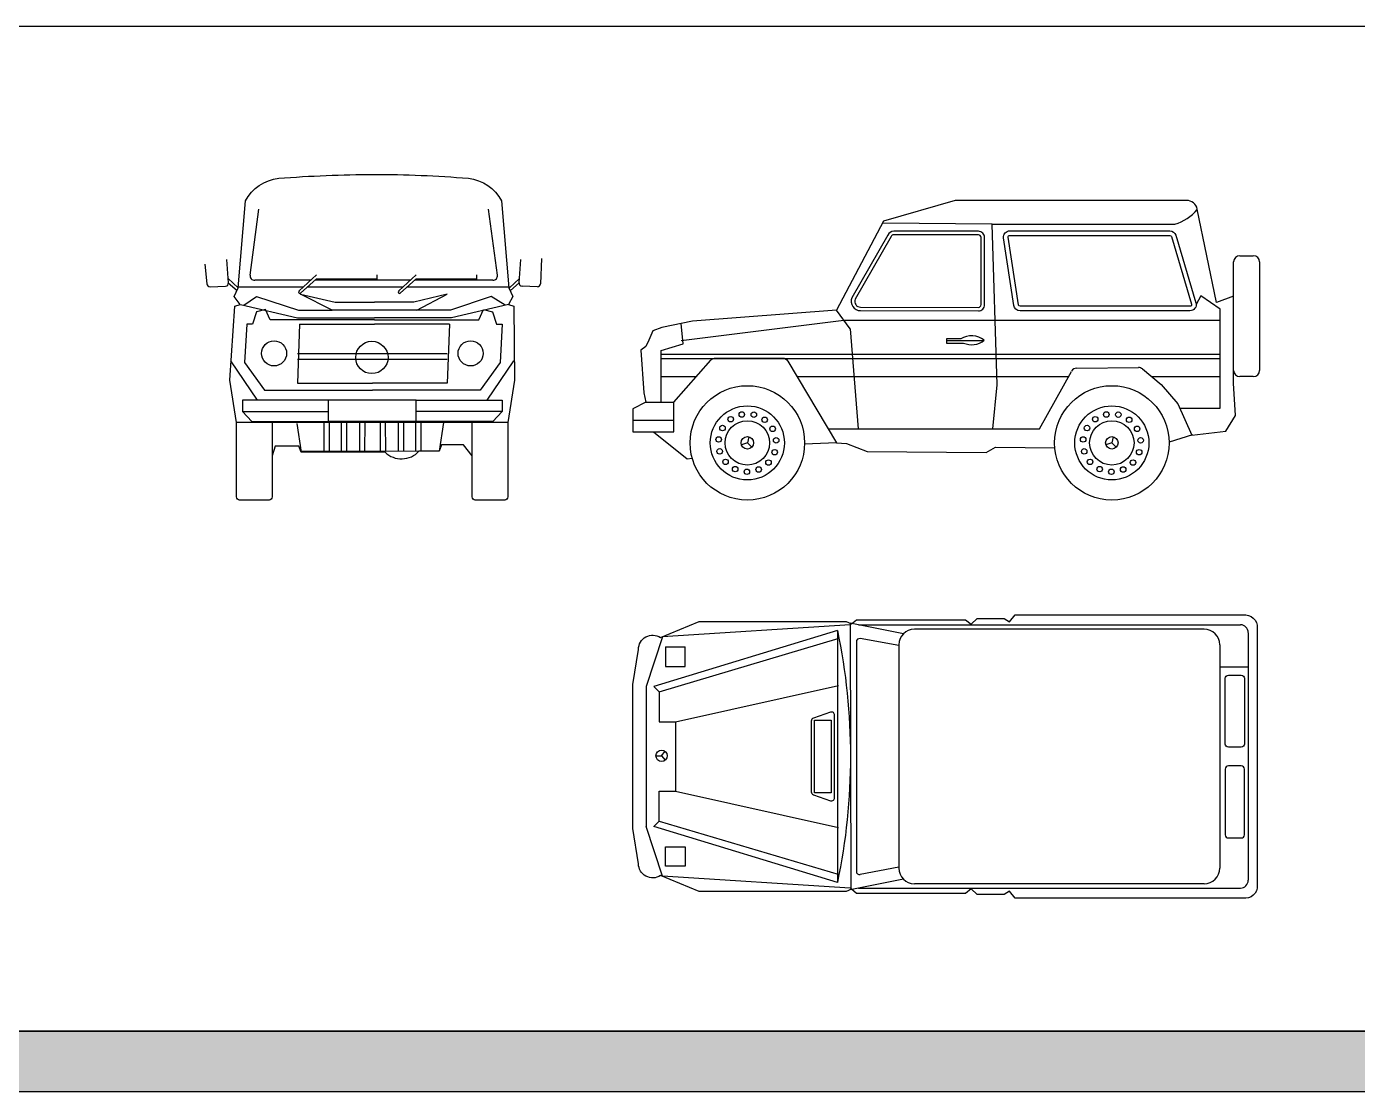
# Model space of a CAD drawing. Header units: millimetres. Extents: x 1343 to 64046, y 44602 to 77982.
# Drawn here: x 39113 to 47656, y 44602 to 51441 of the extents above; entities that cross this region are included whole.
import ezdxf

# ---------------------------------------------------------------- set-up
doc = ezdxf.new("R2010")
doc.units = ezdxf.units.MM
doc.set_wipeout_variables(frame=1)
doc.layers.add('www.cad-blocks.net', color=7, linetype='Continuous')

# ---------------------------------------------------------------- blocks, each defined once
blk = doc.blocks.new('A$C1DC0733E')
blk.add_wipeout([(1102.2, 359), (1098.6, 315.4), (1091.1, 277.4), (1076.4, 231.9), (1056, 188.9), (1007.8, 121.5), (933.8, 58.5), (854.5, 20), (734.8, 0), (634, 14.1), (535.8, 58.5), (466.1, 116.9), (426.2, 168), (401.8, 212.1), (380.7, 269.6), (349.5, 265.2), (132.8, 438.6), (0, 438.6), (0, 586.1), (83.5, 628), (70.9, 688), (61.2, 825.2), (51.4, 962.5), (83.2, 986.1), (127.7, 1087.5), (185.1, 1109.1), (310, 1134.6), (383.3, 1149.6), (1307.2, 1220.4), (1602.2, 1777.8), (1609.5, 1791.6), (2069.5, 1924.4), (3554.4, 1924.4), (3598.5, 1908.7), (3622.9, 1868.6), (3747.4, 1269.8), (3856.8, 1309.6), (3856.8, 1529.4), (3868.5, 1557.7), (3896.8, 1569.4), (3982.9, 1569.4), (4011.2, 1557.7), (4022.9, 1529.4), (4022.9, 832.8), (4011.2, 804.6), (3982.9, 792.8), (3896.8, 792.8), (3868.5, 804.6), (3856.8, 832.8), (3856.8, 751.7), (3869.3, 544), (3807.5, 442.3), (3591.5, 418.3), (3442.2, 371.2), (3437.7, 309.9), (3428.1, 266.7), (3415.3, 229.4), (3392.4, 182.6), (3362, 138.3), (3337.1, 110.2), (3297.7, 75.3), (3253.2, 46.3), (3206.6, 24.5), (3170.6, 12.7), (3119.7, 2.8), (3074.8, 0), (3021.2, 3.9), (2985.8, 10.9), (2922.9, 32.8), (2886.2, 52.1), (2860.4, 69), (2830.7, 92.8), (2799.6, 124), (2769.7, 162.6), (2746.7, 201.9), (2726.5, 250.3), (2714.5, 295.1), (2708.8, 335.1), (2327.2, 339), (2267.5, 306.6), (1885.8, 308.8), (1504.1, 311.1), (1370.3, 363.3), (1306.7, 368)])
for p, q in [((3896.8, 1569.4), (3982.9, 1569.4)), ((3856.8, 832.8), (3856.8, 1529.4)), ((4022.9, 1529.4), (4022.9, 832.8)), ((3645.2, 1311.8), (3616.3, 1255.7)), ((1395.9, 1100.6), (1307.2, 1220.4)), ((322.2, 1004.2), (310, 1134.6)), ((2013.7, 1035.4), (2013.7, 1008.8)), ((2105, 1035.4), (2013.7, 1035.4)), ((181.7, 961.7), (322.2, 1004.2)), ((181.7, 628), (181.7, 961.7)), ((2252.1, 1023.6), (2013.7, 1023.6)), ((2013.7, 1008.8), (2122.2, 1008.8)), ((181.7, 938.2), (3769.5, 938.2)), ((181.7, 909.3), (3769.5, 909.3)), ((2610.7, 457.1), (2815.6, 827)), ((2850.2, 847.7), (3245.4, 851.3)), ((3271.4, 842.1), (3392.3, 741.4)), ((3982.9, 792.8), (3896.8, 792.8)), ((3392.3, 741.4), (3498.4, 618.6)), ((3869.3, 544), (3856.8, 751.7)), ((83.5, 628), (0, 586.1)), ((263.3, 438.6), (263.7, 628)), ((3498.4, 618.6), (3588.4, 418)), ((0, 586.1), (0, 438.6)), ((0, 513.1), (263.4, 512.6)), ((3807.5, 442.3), (3869.3, 544)), ((0, 438.6), (132.8, 438.6)), ((132.8, 438.6), (263.3, 438.6)), ((132.8, 438.6), (349.5, 265.2)), ((1253.8, 457.1), (2610.7, 457.1)), ((3588.4, 418), (3807.5, 442.3)), ((734.8, 367.4), (696.8, 354.8)), ((743.9, 406.5), (734.8, 367.4)), ((734.8, 367.4), (763.6, 339.4)), ((1306.7, 368), (1102.2, 359)), ((3074.8, 367.4), (3036.7, 354.8)), ((3083.8, 406.5), (3074.8, 367.4)), ((3074.8, 367.4), (3103.5, 339.4)), ((3591.5, 418.3), (3442.2, 371.2)), ((349.5, 265.2), (380.7, 269.6))]:
    blk.add_line(p, q)
for points in [[(3856.8, 1309.6), (3747.4, 1269.8), (3622.9, 1868.6, 0.355392), (3554.4, 1924.4), (2069.5, 1924.4), (1609.5, 1791.6), (1307.2, 1220.4), (383.3, 1149.6), (185.1, 1109.1), (127.7, 1087.5), (102.3, 1026.9), (83.2, 986.1), (51.4, 962.5), (70.9, 688), (83.5, 628), (263.7, 628), (500, 898.8, -0.216618), (530.1, 912.5), (960.6, 912.5, -0.26465), (995, 892.9), (1306.7, 368), (1370.3, 363.3), (1504.1, 311.1), (2267.5, 306.6), (2327.2, 339), (2708.8, 335.1)], [(2306.3, 1772), (3478.8, 1772, 0.157128), (3623.2, 1867.3, -2.847063)]]:
    blk.add_lwpolyline(points, format="xyb")
for points in [[(2217.9, 1215.4, 0.414214), (2257.9, 1255.4), (2257.9, 1686.3, 0.414214), (2217.9, 1726.3), (1674.4, 1726.3, 0.302811), (1637.5, 1701.6), (1406, 1299.9, 0.535142), (1461.4, 1216.8)], [(2485.4, 1215.7, -0.371746), (2445.8, 1249.8), (2379.9, 1683.5, -0.457995), (2419.4, 1729.4), (3446.7, 1729.4, -0.333443), (3485.1, 1700.6), (3614.7, 1266.9, -0.499877), (3576.3, 1215.7)], [(2217.9, 1237.9, 0.413936), (2235.4, 1255.4), (2235.4, 1686.3, 0.414214), (2217.9, 1703.8), (1674.4, 1703.8, 0.320806), (1657.8, 1691.9), (1426.3, 1290.1, 0.524431), (1461.4, 1239.3)], [(2485.4, 1244.7, -0.372733), (2474.5, 1254.1), (2408.5, 1687.8, -0.456948), (2419.4, 1700.4), (3446.7, 1700.4, -0.335224), (3457.3, 1692.4), (3586.9, 1258.7, -0.497876), (3576.3, 1244.7)]]:
    blk.add_lwpolyline(points, format="xyb", close=True)
for points in [[(2310.8, 457.1), (2337.7, 741), (2306.3, 1772), (1602.2, 1777.8)], [(3511.1, 590.2), (3769.5, 590.2), (3769.5, 1157.8), (3769.5, 1227.3), (3645.2, 1311.8)], [(310.3, 1024.6), (1354.8, 1156.1), (3769.5, 1156.1)], [(1395.9, 1100.6), (1447.2, 457.1)], [(181.7, 793.8), (408.4, 793.8)], [(1053.8, 793.8), (2797.2, 793.8)], [(3329.3, 793.8), (3769.5, 793.8)], [(3856.8, 751.7), (3856.8, 832.8)]]:
    blk.add_lwpolyline(points)
for centre, radius in [((734.8, 367.4), 367.4), ((3074.8, 367.4), 367.4), ((734.8, 367.4), 237.8), ((3074.8, 367.4), 237.8), ((628.1, 519.3), 17.7), ((699, 549.6), 17.7), ((776.2, 548.4), 17.7), ((846.2, 515.9), 17.7), ((2968, 519.3), 17.7), ((3039, 549.6), 17.7), ((3116.2, 548.4), 17.7), ((3186.2, 515.9), 17.7), ((575.5, 462.7), 17.7), ((734.8, 367.4), 142.5), ((897, 457.7), 17.7), ((2915.5, 462.7), 17.7), ((3074.8, 367.4), 142.5), ((3236.9, 457.7), 17.7), ((550.6, 389.7), 17.7), ((734.8, 367.4), 40.1), ((919.7, 384), 17.7), ((2890.5, 389.7), 17.7), ((3074.8, 367.4), 40.1), ((3259.6, 384), 17.7), ((557.4, 312.8), 17.7), ((595, 245.4), 17.7), ((870.8, 241.1), 17.7), ((910.4, 307.4), 17.7), ((2897.4, 312.8), 17.7), ((2934.9, 245.4), 17.7), ((3210.8, 241.1), 17.7), ((3250.4, 307.4), 17.7), ((656.7, 199.1), 17.7), ((732, 181.9), 17.7), ((807.7, 196.7), 17.7), ((2996.7, 199.1), 17.7), ((3071.9, 181.9), 17.7), ((3147.6, 196.7), 17.7)]:
    blk.add_circle(centre, radius)
for centre, radius, start, end in [((3896.8, 1529.4), 40, 90, 180), ((3982.9, 1529.4), 40, 0, 90), ((2174.3, 924.3), 131, 51.38587, 121.96859), ((2174.3, 1128.9), 131, 246.5378, 308.61413), ((2850.6, 807.7), 40, 90.52792, 151.01972), ((3245.8, 811.3), 40, 50.24392, 90.52792), ((3896.8, 832.8), 40, 180, 270), ((3982.9, 832.8), 40, 270, 0)]:
    blk.add_arc(centre, radius, start, end)
blk = doc.blocks.new('A$C17C223A2')
for p, q in [((1312.9, 1719.6), (134.2, 1360.2)), ((1736.4, 1698.7), (1394.8, 1766.5)), ((1394.8, 1764.9), (1398.6, 56.1)), ((1448.1, 1755.9), (3900.3, 1755.9)), ((3667.6, 1728), (1807.1, 1728)), ((168.3, 1326.3), (1323.2, 1669.2)), ((1434.7, 1647.4), (1434.7, 172)), ((1707.1, 1622.6), (1458.4, 1668.6)), ((1707.1, 1626.4), (1707.1, 193)), ((3767.6, 1626.4), (3767.6, 193)), ((3950.3, 1704.3), (3950.3, 115.1)), ((209, 1613.9), (209, 1489.1)), ((209, 1613.9), (335.9, 1613.9)), ((335.9, 1489.1), (335.9, 1613.9)), ((209, 1489.1), (335.9, 1489.1)), ((134.2, 1360.2), (168.3, 1326.3)), ((168.3, 1326.3), (168.3, 1133.8)), ((274, 1133.8), (1319.1, 1366.6)), ((168.3, 1133.8), (274, 1133.8)), ((274, 1133.8), (274, 687.2)), ((1166, 1143.9), (1273.8, 1143.9)), ((1166, 675.9), (1166, 1143.9)), ((1273.8, 1143.9), (1273.8, 675.9)), ((184.4, 914.9), (206.4, 944.4)), ((147.7, 914.9), (184.4, 914.9)), ((184.4, 914.9), (206.4, 885.5)), ((1273.8, 675.9), (1166, 675.9)), ((168.3, 494.7), (1323.2, 151.8)), ((209, 205.5), (209, 330.3)), ((209, 330.3), (335.9, 330.3)), ((335.9, 330.3), (335.9, 205.5)), ((335.9, 205.5), (209, 205.5)), ((1707.1, 198.4), (1458.4, 152.3)), ((1736.4, 122.3), (1394.8, 54.5)), ((3667.6, 93), (1807.1, 93)), ((1448.1, 65.1), (3900.3, 65.1))]:
    blk.add_line(p, q)
for points in [[(3918, 0), (2453.8, 0), (2417.1, 44.3), (2382.9, 22.9), (2210.6, 22.9), (2171.8, 59.8), (2134.8, 30.8), (1436.4, 30.8), (1402.4, 57.7), (1368.3, 43.3), (424.6, 43.3), (176.8, 144.9, -0.590762), (36, 221.1), (0, 447.8), (0, 1371.6), (36, 1598.2, -0.590762), (176.8, 1674.5), (424.6, 1776.1), (1368.3, 1776.1), (1402.4, 1761.6), (1436.4, 1788.6), (2134.8, 1788.6), (2171.8, 1759.6), (2210.6, 1796.5), (2382.9, 1796.5), (2417.1, 1775), (2453.8, 1819.4), (3918, 1819.4, -0.468554), (4008.7, 1737), (4008.7, 82.4, -0.468554)], [(3906, 1432.2, -0.414214), (3926, 1412.2), (3926, 989.8, -0.414214), (3906, 969.8), (3822.7, 969.8, -0.414214), (3802.7, 989.8), (3802.7, 1412.2, -0.414214), (3822.7, 1432.2)], [(1295.3, 645.2), (1295.3, 840.9), (1295.3, 980.1), (1295.3, 1175.8, 0.515671), (1268.8, 1194.7), (1158.9, 1156.6, 0.319548), (1145.4, 1137.7), (1145.4, 962.2), (1145.4, 858.8), (1145.4, 683.3, 0.319548), (1158.9, 664.4), (1268.8, 626.3, 0.515671)], [(3906, 387.1, 0.414214), (3926, 407.1), (3926, 829.6, 0.414214), (3906, 849.6), (3822.7, 849.6, 0.414214), (3802.7, 829.6), (3802.7, 407.1, 0.414214), (3822.7, 387.1)]]:
    blk.add_lwpolyline(points, format="xyb", close=True)
for points in [[(1394.8, 1756.7), (189.2, 1679.6), (85.5, 1360)], [(1312.9, 1719.6), (1312.9, 101.4)], [(3767.6, 1485.3), (3950.3, 1485.3)], [(85.5, 1360), (85.5, 460.9)], [(1312.9, 101.4), (134.2, 460.8), (168.3, 494.7), (168.3, 687.2), (274, 687.2), (1319.1, 454.4)], [(1394.8, 64.3), (189.2, 141.4), (85.5, 460.9)]]:
    blk.add_lwpolyline(points)
blk.add_lwpolyline([(1312.9, 1719.6, -0.103517), (1312.9, 101.4, 1.887166)], format="xyb")
blk.add_circle((184.4, 914.9), 36.7)
for centre, radius, start, end in [((1807.1, 1628), 100, 90, 180), ((3667.6, 1628), 100, 0, 90), ((3900.3, 1705.9), 50, 0, 90), ((1454.7, 1647.4), 20, 79.5085, 180), ((1454.7, 172), 20, 180, 280.4915), ((1807.1, 193), 100, 180, 270), ((3667.6, 193), 100, 270, 0), ((3900.3, 115.1), 50, 270, 0)]:
    blk.add_arc(centre, radius, start, end)
blk = doc.blocks.new('A$C316069D0')
blk.add_wipeout([(203.8, 497.8), (204.1, 16.7), (209.7, 5.9), (223.8, 0), (412.9, 0), (427, 5.9), (432.9, 20), (432.9, 284.5), (451.9, 346.6), (604.7, 346.6), (620, 307.1), (1158.3, 307.1), (1186.2, 286), (1195.9, 280.7), (1227.4, 269.2), (1256.1, 265), (1275.3, 265.3), (1307.2, 271.2), (1344, 287.8), (1375.4, 313.7), (1505, 313.9), (1521.1, 355.6), (1660.9, 355.6), (1716.6, 284.5), (1716.6, 20), (1717.5, 14), (1721.2, 7.2), (1722.5, 5.9), (1732.7, 0.4), (1736.6, 0), (1925.7, 0), (1936.5, 3.1), (1939.8, 5.9), (1945.7, 20), (1945.7, 497.8), (1989.3, 771.3), (1986.7, 1008.8), (1984, 1246.3), (1950.2, 1257.2), (1978, 1307.2), (1962.9, 1346.6), (2017.9, 1394.4), (2023, 1381.1), (2037.1, 1374.4), (2086.3, 1372.5), (2135.5, 1370.6), (2149.9, 1375.9), (2156.3, 1389.9), (2161.3, 1551.9), (2155.1, 1567.1), (2139.7, 1572.5), (2046.7, 1564.7), (2034.1, 1558.8), (2028.4, 1546.2), (2019.9, 1423.8), (1953.8, 1360.6), (1952.8, 1364.8), (1952.6, 1367.9), (1905.5, 1921.7), (1875.9, 1966.8), (1841.6, 2002.1), (1817.3, 2020.8), (1792, 2036.2), (1744.4, 2056.3), (1693, 2067.2), (1619.9, 2072.6), (1434.4, 2083.4), (1328.9, 2087.6), (1242.7, 2090), (1132.8, 2091.8), (997.8, 2091.1), (740.9, 2083.2), (603.7, 2076), (474.8, 2067.2), (427.9, 2057.6), (350.5, 2020.8), (315.3, 1992.3), (284.2, 1956.9), (262.2, 1921.7), (214.7, 1362.3), (150.6, 1423.8), (145.5, 1496.5), (142.1, 1546.2), (136.4, 1558.8), (123.8, 1564.7), (30.8, 1572.5), (9.5, 1547.4), (0, 1515.9), (6, 1462.4), (14.2, 1389.9), (20.5, 1375.9), (34.2, 1370.6), (133.4, 1374.4), (147.5, 1381.1), (152.6, 1394.4), (207.6, 1346.6), (189.8, 1307.2), (226.6, 1257.2), (192.8, 1246.3), (160.2, 771.3), (182, 634.5)])
for p, q in [((291.1, 1445.5), (348.1, 1869.4)), ((1879.3, 1445.5), (1822.4, 1869.4)), ((152.6, 1395.8), (142.1, 1546.2)), ((2017.9, 1395.8), (2028.4, 1546.2)), ((2161.3, 1551.9), (2156.3, 1389.9)), ((0, 1515.9), (14.2, 1389.9)), ((35, 1370.6), (133.4, 1374.4)), ((214.7, 1362.3), (150.6, 1423.8)), ((151.1, 1395.7), (207.6, 1346.6)), ((678.9, 1411.5), (320.9, 1411.5)), ((606.2, 1343.1), (716.6, 1446.9)), ((715.7, 1419.9), (615.4, 1328.6)), ((1319, 1411.5), (706.5, 1411.5)), ((1104.4, 1419.9), (715.7, 1419.9)), ((1104.4, 1446.9), (1104.4, 1419.9)), ((1246.3, 1343.1), (1356.7, 1446.9)), ((1355.8, 1419.9), (1255.4, 1328.6)), ((1849.6, 1411.5), (1346.5, 1411.5)), ((1744.5, 1419.9), (1355.8, 1419.9)), ((1744.5, 1446.9), (1744.5, 1419.9)), ((1955.8, 1362.3), (2019.9, 1423.8)), ((2019.4, 1395.7), (1962.9, 1346.6)), ((2135.5, 1370.6), (2037.1, 1374.4)), ((251.3, 1252), (332.1, 1307.3)), ((332.1, 1307.3), (602.4, 1219.8)), ((614.2, 1322.4), (837.3, 1270.3)), ((817.4, 1219.8), (614.2, 1322.4)), ((1556.3, 1322.4), (1342.3, 1270.3)), ((1362.2, 1219.8), (1556.3, 1322.4)), ((1838.3, 1307.3), (1577.2, 1219.8)), ((1928.3, 1252), (1838.3, 1307.3)), ((229.4, 1257.2), (595.9, 1170.2)), ((331.4, 1210.1), (306.1, 1129.2)), ((390.3, 1223.7), (331.4, 1210.1)), ((420.4, 1157.9), (390.3, 1223.7)), ((602.4, 1219.8), (817.4, 1219.8)), ((1362.2, 1219.8), (817.4, 1219.8)), ((837.3, 1270.3), (1089.8, 1270.3)), ((1342.3, 1270.3), (1089.8, 1270.3)), ((1577.2, 1219.8), (1362.2, 1219.8)), ((1950.2, 1257.2), (1583.7, 1170.2)), ((1759.2, 1157.9), (1789.3, 1223.7)), ((1789.3, 1223.7), (1848.2, 1210.1)), ((1848.2, 1210.1), (1873.4, 1129.2)), ((270, 1129.2), (256.3, 884.3)), ((306.1, 1129.2), (270, 1129.2)), ((1089.8, 1157.9), (420.4, 1157.9)), ((595.9, 1170.2), (1089.8, 1170.2)), ((609.1, 1129.1), (1089.8, 1129.1)), ((1583.7, 1170.2), (1089.8, 1170.2)), ((1089.8, 1157.9), (1759.2, 1157.9)), ((1570.5, 1129.1), (1089.8, 1129.1)), ((1873.4, 1129.2), (1909.6, 1129.2)), ((1909.6, 1129.2), (1895.9, 884.3)), ((338.6, 642.2), (168.6, 894.1)), ((256.3, 884.3), (384.2, 705.5)), ((1895.9, 884.3), (1768, 705.5)), ((1813.6, 642.2), (1983.7, 894.1)), ((384.2, 705.5), (1076.1, 705.5)), ((1768, 705.5), (1076.1, 705.5)), ((793.9, 642.2), (242.4, 642.2)), ((242.4, 642.2), (242.4, 568.7)), ((1358.3, 642.2), (793.9, 642.2)), ((793.9, 504.6), (793.9, 642.2)), ((1358.3, 642.2), (1909.8, 642.2)), ((1358.3, 504.6), (1358.3, 642.2)), ((1909.8, 642.2), (1909.8, 568.7)), ((242.4, 568.7), (793.9, 568.7)), ((242.4, 568.7), (301.9, 504.6)), ((1909.8, 568.7), (1358.3, 568.7)), ((1909.8, 568.7), (1850.3, 504.6)), ((1945.7, 497.8), (203.8, 497.8)), ((301.9, 504.6), (793.9, 504.6)), ((765.3, 497.8), (765.1, 313.8)), ((1358.3, 504.6), (793.9, 504.6)), ((799.4, 497.8), (799.2, 313.7)), ((877, 497.8), (876.8, 313.6)), ((911, 497.8), (910.8, 313.6)), ((992.9, 497.8), (992.7, 313.5)), ((1026.9, 497.8), (1026.7, 313.5)), ((1125.3, 497.8), (1125.5, 313.5)), ((1159.4, 497.8), (1159.6, 313.5)), ((1241.2, 497.8), (1241.4, 313.6)), ((1275.3, 497.8), (1275.4, 313.6)), ((1352.8, 497.8), (1353, 313.7)), ((1850.3, 504.6), (1358.3, 504.6)), ((1386.9, 497.8), (1387.1, 313.8)), ((1505, 313.9), (1375.6, 313.9))]:
    blk.add_line(p, q)
for points in [[(1158.3, 307.1), (620, 307.1), (604.7, 346.6), (451.9, 346.6), (432.9, 284.5), (432.9, 20, -0.414214), (412.9, 0), (223.8, 0, -0.414214), (203.8, 20), (203.8, 497.8), (160.2, 771.3), (192.8, 1246.3), (226.6, 1257.2), (189.8, 1307.2), (214.7, 1362.3), (262.2, 1921.7, -0.248273), (474.8, 2067.2, -0.017317), (1085.2, 2092.1, -0.018859), (1693, 2067.2, -0.248273), (1905.5, 1921.7), (1953.1, 1362.3), (1978, 1307.2), (1950.2, 1257.2), (1984, 1246.3), (1989.3, 771.3), (1945.7, 497.8), (1945.7, 20, -0.414214), (1925.7, 0), (1736.6, 0, -0.414214), (1716.6, 20), (1716.6, 284.5), (1660.9, 355.6), (1521.1, 355.6), (1505, 313.9), (617.7, 313)], [(432.9, 497.8), (432.9, 284.5, -0.414214)]]:
    blk.add_lwpolyline(points, format="xyb")
for points in [[(632.6, 1367.9), (215.2, 1367.9)], [(1272.7, 1367.9), (658.6, 1367.9)], [(1952.6, 1367.9), (1298.7, 1367.9)], [(609.1, 1129.1), (595.4, 750.8), (1076.1, 750.8)], [(1570.5, 1129.1), (1556.8, 750.8), (1076.1, 750.8)], [(1556.8, 939.7), (595.4, 939.7)], [(1556.8, 902.8), (595.4, 902.8)], [(591.1, 491.1), (620, 307.1)], [(1533.9, 497.8), (1505, 313.9)], [(1716.6, 284.5), (1716.6, 497.8)]]:
    blk.add_lwpolyline(points)
for centre, radius in [((445.3, 942.3), 80.6), ((1073.2, 916), 103.8), ((1706.9, 942.3), 80.6)]:
    blk.add_circle(centre, radius)
for centre, radius, start, end in [((34.2, 1390.6), 20, 181.78828, 272.24829), ((132.6, 1394.4), 20, 272.24829, 3.98966), ((320.9, 1441.5), 30, 172.34824, 270), ((1849.6, 1441.5), 30, 270, 7.65176), ((2037.9, 1394.4), 20, 176.01034, 267.75171), ((2136.3, 1390.6), 20, 267.75171, 358.21172), ((611.3, 1336.2), 8.61, 126.0104, 298.07511), ((1251.4, 1336.2), 8.61, 126.0104, 298.07511), ((1263.6, 417), 152.2, 226.2114, 317.34667)]:
    blk.add_arc(centre, radius, start, end)
blk = doc.blocks.new('FORMAT')
at = {"layer": 'www.cad-blocks.net', "true_color": 0x546d8e}
h = blk.add_hatch(color=155, dxfattribs=at)
h.set_gradient(color1=(68, 68, 68), color2=(84, 109, 142), tint=1)
h.paths.add_polyline_path([(3580.5, 44989.9), (3580.5, 44602.2), (64045.9, 44602.2), (64045.9, 44989.9)])
blk.add_line((64045.9, 51440.8), (3580.5, 51440.8))
at = {"layer": 'www.cad-blocks.net', "color": 155, "true_color": 0x546d8e}
for p, q in [((64045.9, 44989.9), (3580.5, 44989.9)), ((3580.5, 44989.9), (64045.9, 44989.9)), ((3580.5, 44989.9), (64045.9, 44989.9)), ((3580.5, 44989.9), (64045.9, 44989.9)), ((3580.5, 44602.2), (64045.9, 44602.2))]:
    blk.add_line(p, q, dxfattribs=at)

msp = doc.modelspace()

# ---------------------------------------------------------------- block references
for name, p in [('A$C316069D0', (40256.3, 48399.8)), ('A$C1DC0733E', (43005, 48399.8)), ('A$C17C223A2', (43005, 45843))]:
    msp.add_blockref(name, p)

# ---------------------------------------------------------------- next in the draw order: block references
at = {"layer": 'www.cad-blocks.net'}
msp.add_blockref('FORMAT', (0, 0), dxfattribs=at)

doc.saveas('drawing.dxf')
